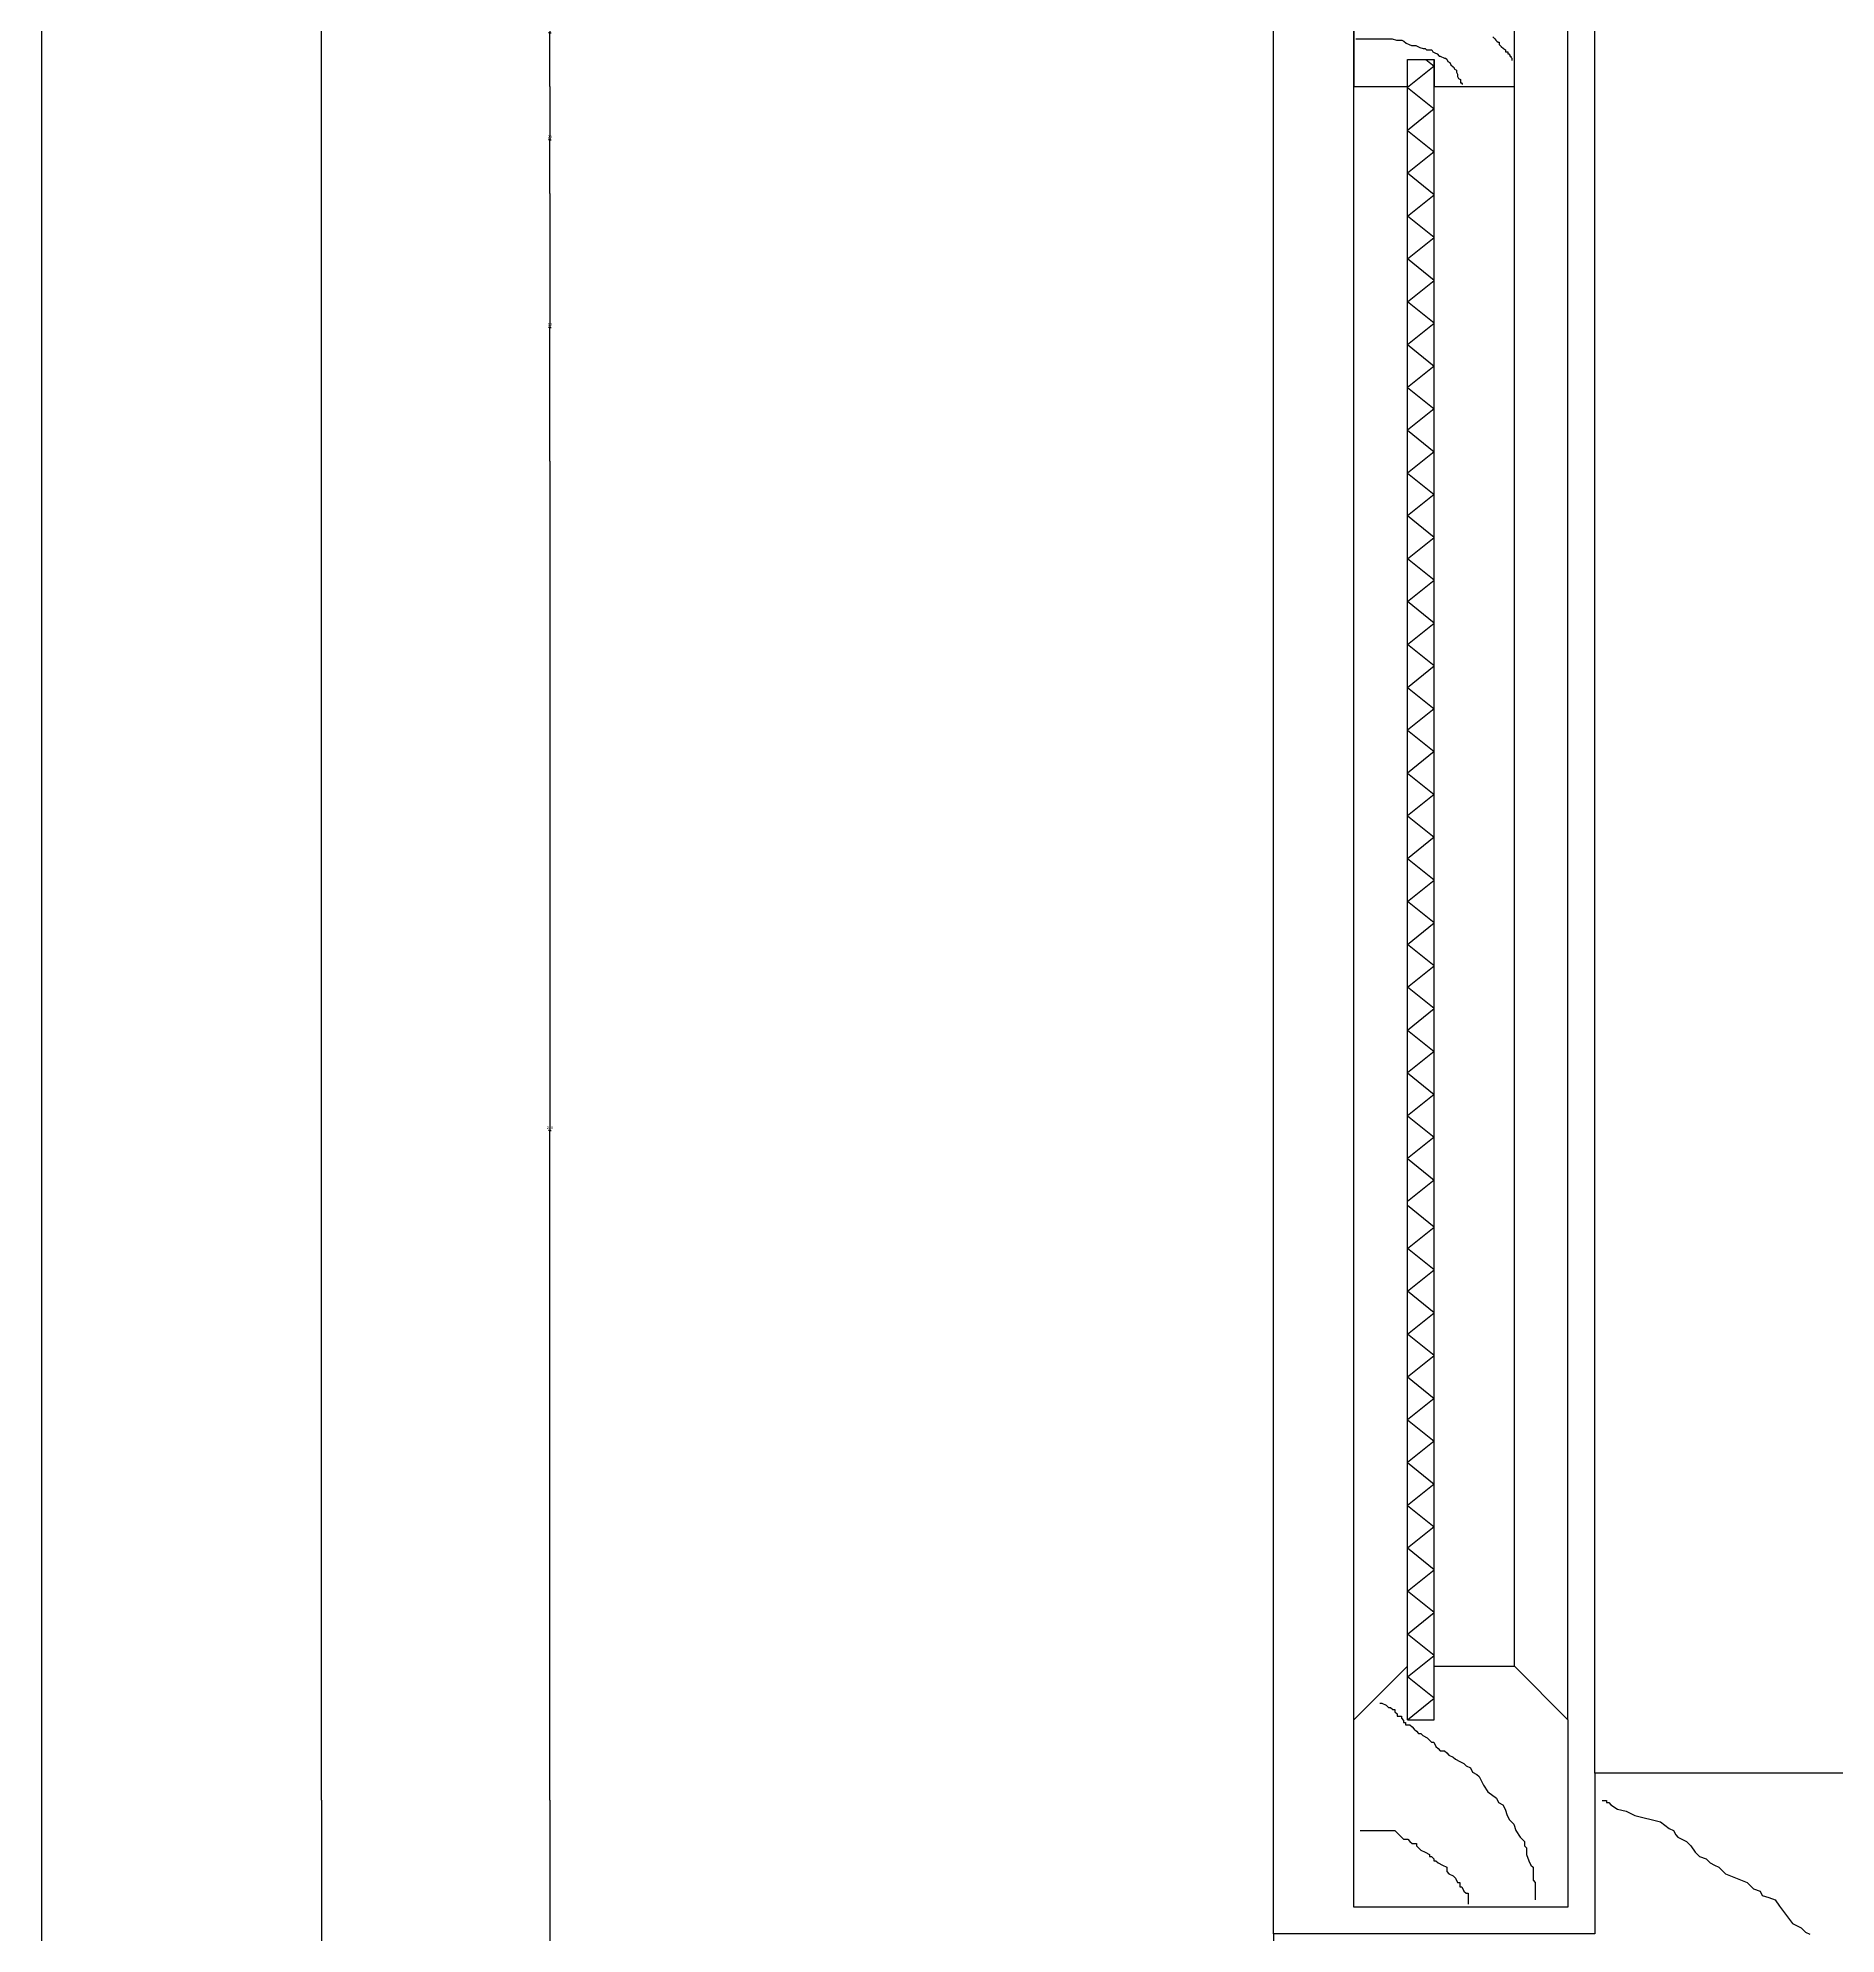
# Model space of a CAD drawing. Header units: metres. Extents: x 237 to 5358, y 156 to 7022.
# Drawn here: x 3638 to 4309, y 1367 to 2075 of the extents above; entities that cross this region are included whole.
import ezdxf

# ---------------------------------------------------------------- set-up
doc = ezdxf.new("R2010")
doc.units = ezdxf.units.M
for name, color, linetype in [('3', 3, 'Continuous'), ('4', 4, 'Continuous'), ('7', 7, 'Continuous'), ('BH', 3, 'Continuous'), ('DIM', 3, 'Continuous')]:
    doc.layers.add(name, color=color, linetype=linetype)
doc.dimstyles.get("Standard").update_dxf_attribs({"dimtxt": 2.5, "dimasz": 2.5, "dimexe": 1.25, "dimexo": 0.625, "dimtad": 1, "dimcen": 2.5, "dimazin": 3, "dimtfac": 1, "dimtmove": 0, "dimatfit": 3})

# ---------------------------------------------------------------- blocks, each defined once
blk = doc.blocks.new('BH2')
at = {"layer": 'BH'}
blk.add_lwpolyline([(0, 32), (5, 28), (0, 24), (5, 20), (0, 16), (5, 12), (0, 8), (5, 4), (0, 0)], dxfattribs=at)
blk = doc.blocks.new('*D1')
for p, q in [((3639.02, 6576.88), (3639.02, 3697.6)), ((3638.77, 3697.6), (3638.52, 3697.6)), ((3639.02, 818.32), (3639.02, 3697.6)), ((3639.02, 3697.6), (3639.02, 3697.6)), ((3639.27, 3697.6), (3639.52, 3697.6))]:
    blk.add_line(p, q)
at = {"layer": 'Defpoints'}
for p in [(3639.02, 6576.88), (3639.02, 3697.6), (3639.02, 818.32)]:
    blk.add_point(p, dxfattribs=at)
at = {"layer": 'DIM', "insert": (3639.02, 3698.725), "char_height": 1, "attachment_point": 5}
blk.add_mtext('2880', dxfattribs=at)
blk = doc.blocks.new('*D52')
for p, q in [((3743.42, 6056.88), (3743.42, 3736.88)), ((3743.16, 3736.88), (3742.91, 3736.88)), ((3743.41, 1416.88), (3743.41, 3736.88)), ((3743.42, 3736.88), (3743.41, 3736.88)), ((3743.67, 3736.88), (3743.92, 3736.88))]:
    blk.add_line(p, q)
at = {"layer": 'Defpoints'}
for p in [(3743.42, 6056.88), (3743.42, 3736.88), (3743.41, 1416.88)]:
    blk.add_point(p, dxfattribs=at)
at = {"layer": 'DIM', "insert": (3743.415, 3735.755), "char_height": 1, "attachment_point": 5}
blk.add_mtext('2320', dxfattribs=at)
blk = doc.blocks.new('*D53')
for p, q in [((3828.77, 1916.88), (3828.77, 1666.88)), ((3828.52, 1666.88), (3828.27, 1666.88)), ((3828.77, 1416.88), (3828.77, 1666.88)), ((3828.77, 1666.88), (3828.77, 1666.88)), ((3829.02, 1666.88), (3829.27, 1666.88))]:
    blk.add_line(p, q)
at = {"layer": 'Defpoints'}
for p in [(3828.77, 1916.88), (3828.77, 1666.88), (3828.77, 1416.88)]:
    blk.add_point(p, dxfattribs=at)
at = {"layer": 'DIM', "insert": (3828.77, 1668.005), "char_height": 1, "attachment_point": 5}
blk.add_mtext('250', dxfattribs=at)
blk = doc.blocks.new('*D55')
for p, q in [((3743.41, 1416.88), (3743.41, 1117.6)), ((3743.16, 1117.6), (3742.91, 1117.6)), ((3743.41, 818.32), (3743.41, 1117.6)), ((3743.41, 1117.6), (3743.41, 1117.6)), ((3743.66, 1117.6), (3743.91, 1117.6))]:
    blk.add_line(p, q)
at = {"layer": 'Defpoints'}
for p in [(3743.41, 1416.88), (3743.41, 1117.6), (3743.41, 818.32)]:
    blk.add_point(p, dxfattribs=at)
at = {"layer": 'DIM', "insert": (3743.41, 1118.725), "char_height": 1, "attachment_point": 5}
blk.add_mtext('300', dxfattribs=at)
blk = doc.blocks.new('*D56')
for p, q in [((3828.77, 1416.88), (3828.77, 1316.88)), ((3828.52, 1316.88), (3828.27, 1316.88)), ((3828.77, 1216.88), (3828.77, 1316.88)), ((3828.77, 1316.88), (3828.77, 1316.88)), ((3829.02, 1316.88), (3829.27, 1316.88))]:
    blk.add_line(p, q)
at = {"layer": 'Defpoints'}
for p in [(3828.77, 1416.88), (3828.77, 1316.88), (3828.77, 1216.88)]:
    blk.add_point(p, dxfattribs=at)
at = {"layer": 'DIM', "insert": (3828.77, 1318.005), "char_height": 1, "attachment_point": 5}
blk.add_mtext('100', dxfattribs=at)
blk = doc.blocks.new('*D58')
for p, q in [((3828.77, 2056.88), (3828.77, 2036.88)), ((3828.52, 2036.88), (3828.27, 2036.88)), ((3828.77, 2016.88), (3828.77, 2036.88)), ((3828.77, 2036.88), (3828.77, 2036.88)), ((3829.02, 2036.88), (3829.27, 2036.88))]:
    blk.add_line(p, q)
at = {"layer": 'Defpoints'}
for p in [(3828.77, 2056.88), (3828.77, 2036.88), (3828.77, 2016.88)]:
    blk.add_point(p, dxfattribs=at)
at = {"layer": 'DIM', "insert": (3828.77, 2038.005), "char_height": 1, "attachment_point": 5}
blk.add_mtext('20', dxfattribs=at)
blk = doc.blocks.new('*D59')
for p, q in [((3828.77, 2096.88), (3828.77, 2076.88)), ((3828.52, 2076.88), (3828.27, 2076.88)), ((3828.77, 2056.88), (3828.77, 2076.88)), ((3828.77, 2076.88), (3828.77, 2076.88)), ((3829.02, 2076.88), (3829.27, 2076.88))]:
    blk.add_line(p, q)
at = {"layer": 'Defpoints'}
for p in [(3828.77, 2096.88), (3828.77, 2076.88), (3828.77, 2056.88)]:
    blk.add_point(p, dxfattribs=at)
at = {"layer": 'DIM', "insert": (3828.77, 2078.005), "char_height": 1, "attachment_point": 5}
blk.add_mtext('20', dxfattribs=at)
blk = doc.blocks.new('*D60')
for p, q in [((3828.77, 2016.88), (3828.77, 1966.88)), ((3828.52, 1966.88), (3828.27, 1966.88)), ((3828.77, 1916.88), (3828.77, 1966.88)), ((3828.77, 1966.88), (3828.77, 1966.88)), ((3829.02, 1966.88), (3829.27, 1966.88))]:
    blk.add_line(p, q)
at = {"layer": 'Defpoints'}
for p in [(3828.77, 2016.88), (3828.77, 1966.88), (3828.77, 1916.88)]:
    blk.add_point(p, dxfattribs=at)
at = {"layer": 'DIM', "insert": (3828.77, 1968.005), "char_height": 1, "attachment_point": 5}
blk.add_mtext('50', dxfattribs=at)

msp = doc.modelspace()

# ---------------------------------------------------------------- linework, layer by layer
at = {"layer": '3'}
msp.add_line((4189.08, 1466.88), (4189.08, 4616.87), dxfattribs=at)
at = {"layer": '4'}
for p, q in [((4099.08, 1366.88), (4099.08, 4716.87)), ((4129.08, 1446.88), (4129.08, 4636.87)), ((4209.08, 1446.88), (4209.08, 4636.87))]:
    msp.add_line(p, q, dxfattribs=at)
for points in [[(4189.08, 2096.88), (4159.08, 2096.88), (4159.08, 2086.88), (4149.08, 2086.88), (4149.08, 2096.88), (4129.08, 2096.88), (4129.08, 2056.88), (4149.08, 2056.88), (4149.08, 2066.88), (4159.08, 2066.88), (4159.08, 2056.88), (4189.08, 2056.88)], [(4219.08, 1426.88), (4219.08, 1366.88), (4099.08, 1366.88), (4099.08, 1226.88), (4319.08, 1226.88), (4319.08, 1426.88), (4289.08, 1426.88)]]:
    msp.add_lwpolyline(points, close=True, dxfattribs=at)
msp.add_lwpolyline([(4159.08, 1466.88), (4189.08, 1466.88), (4209.08, 1446.88), (4209.08, 1376.88), (4129.08, 1376.88), (4129.08, 1446.88), (4149.08, 1466.88)], dxfattribs=at)
at = {"layer": '7'}
for p, q in [((4219.08, 1426.88), (4219.08, 4656.87)), ((4149.08, 1446.88), (4149.08, 2066.88)), ((4159.08, 1446.88), (4159.08, 2066.88)), ((4149.08, 1446.88), (4159.08, 1446.88))]:
    msp.add_line(p, q, dxfattribs=at)
at = {"layer": 'BH'}
for p, q in [((4180.96, 2075.37), (4181.76, 2074.57)), ((4129.8, 2074.57), (4143.39, 2074.57)), ((4143.39, 2074.57), (4144.99, 2074.17)), ((4144.99, 2074.17), (4146.99, 2074.17)), ((4146.99, 2074.17), (4147.79, 2073.77)), ((4147.79, 2073.77), (4148.59, 2072.97)), ((4148.59, 2072.97), (4149.78, 2072.57)), ((4149.78, 2072.57), (4150.58, 2072.17)), ((4150.58, 2072.17), (4152.18, 2072.17)), ((4152.18, 2072.17), (4152.98, 2071.78)), ((4152.98, 2071.78), (4153.78, 2071.38)), ((4153.78, 2071.38), (4154.98, 2070.98)), ((4154.98, 2070.98), (4155.78, 2070.98)), ((4155.78, 2070.98), (4156.18, 2070.58)), ((4156.18, 2070.58), (4158.18, 2070.58)), ((4158.18, 2070.58), (4158.58, 2069.78)), ((4158.58, 2069.78), (4159.38, 2069.38)), ((4159.38, 2069.38), (4160.18, 2068.98)), ((4160.18, 2068.98), (4160.98, 2068.18)), ((4160.98, 2068.18), (4161.38, 2068.18)), ((4161.38, 2068.18), (4162.97, 2067.38)), ((4181.76, 2074.57), (4182.16, 2074.17)), ((4182.16, 2074.17), (4182.56, 2073.77)), ((4182.56, 2073.77), (4182.96, 2073.37)), ((4182.96, 2073.37), (4183.36, 2073.37)), ((4183.36, 2073.37), (4183.36, 2072.57)), ((4183.36, 2072.57), (4184.16, 2071.78)), ((4184.16, 2071.78), (4184.96, 2070.98)), ((4184.96, 2070.98), (4185.75, 2070.58)), ((4185.75, 2070.58), (4185.75, 2069.78)), ((4185.75, 2069.78), (4186.55, 2069.78)), ((4186.55, 2069.78), (4186.55, 2068.98)), ((4186.55, 2068.98), (4186.95, 2068.98)), ((4186.95, 2068.98), (4187.35, 2068.58)), ((4187.35, 2068.58), (4187.35, 2068.18)), ((4187.35, 2068.18), (4187.75, 2068.18)), ((4187.75, 2068.18), (4187.75, 2067.78)), ((4162.97, 2067.38), (4163.37, 2067.38)), ((4163.37, 2067.38), (4163.77, 2066.98)), ((4163.77, 2066.98), (4164.17, 2066.18)), ((4164.17, 2066.18), (4164.97, 2065.78)), ((4164.97, 2065.78), (4165.37, 2064.98)), ((4165.37, 2064.98), (4166.17, 2064.19)), ((4166.17, 2064.19), (4166.57, 2063.79)), ((4166.57, 2063.79), (4166.57, 2063.39)), ((4166.57, 2063.39), (4167.37, 2062.99)), ((4167.37, 2062.99), (4167.37, 2062.19)), ((4167.37, 2062.19), (4167.77, 2061.39)), ((4167.77, 2061.39), (4167.77, 2060.59)), ((4187.75, 2067.78), (4188.15, 2067.38)), ((4188.15, 2067.38), (4188.15, 2066.58)), ((4167.77, 2060.59), (4168.17, 2059.79)), ((4168.17, 2059.79), (4168.97, 2059.39)), ((4168.97, 2059.39), (4168.97, 2058.19)), ((4168.97, 2058.19), (4169.37, 2058.19)), ((4169.37, 2058.19), (4169.37, 2057.8)), ((4169.37, 2057.8), (4169.77, 2057.8)), ((4138.75, 1453.05), (4139.56, 1453.05)), ((4139.56, 1453.05), (4141.17, 1452.25)), ((4141.17, 1452.25), (4141.98, 1451.44)), ((4141.98, 1451.44), (4142.79, 1451.44)), ((4142.79, 1451.44), (4143.6, 1450.63)), ((4143.6, 1450.63), (4144.4, 1450.63)), ((4144.4, 1450.63), (4144.4, 1449.83)), ((4144.4, 1449.83), (4145.21, 1449.02)), ((4145.21, 1449.02), (4145.21, 1448.21)), ((4145.21, 1448.21), (4146.83, 1448.21)), ((4146.83, 1448.21), (4146.83, 1447.41)), ((4146.83, 1447.41), (4147.63, 1446.6)), ((4147.63, 1446.6), (4147.63, 1445.79)), ((4147.63, 1445.79), (4148.44, 1445.79)), ((4148.44, 1445.79), (4148.44, 1444.99)), ((4148.44, 1444.99), (4150.05, 1444.99)), ((4150.05, 1444.99), (4150.86, 1444.18)), ((4150.86, 1444.18), (4151.67, 1443.37)), ((4151.67, 1443.37), (4152.48, 1442.57)), ((4152.48, 1442.57), (4153.28, 1441.76)), ((4153.28, 1441.76), (4154.09, 1441.76)), ((4154.09, 1441.76), (4154.9, 1440.95)), ((4154.9, 1440.95), (4156.51, 1440.15)), ((4156.51, 1440.15), (4158.13, 1438.53)), ((4158.13, 1438.53), (4158.93, 1438.53)), ((4158.93, 1438.53), (4159.74, 1436.92)), ((4159.74, 1436.92), (4160.55, 1436.11)), ((4160.55, 1436.11), (4161.35, 1435.3)), ((4161.35, 1435.3), (4162.97, 1435.3)), ((4162.97, 1435.3), (4163.78, 1434.5)), ((4163.78, 1434.5), (4164.58, 1433.69)), ((4164.58, 1433.69), (4166.2, 1432.88)), ((4166.2, 1432.88), (4167, 1432.08)), ((4167, 1432.08), (4168.62, 1431.27)), ((4168.62, 1431.27), (4170.23, 1430.46)), ((4170.23, 1430.46), (4171.04, 1429.66)), ((4171.04, 1429.66), (4172.66, 1428.85)), ((4172.66, 1428.85), (4173.46, 1427.24)), ((4173.46, 1427.24), (4175.08, 1426.43)), ((4175.08, 1426.43), (4175.88, 1425.62)), ((4175.88, 1425.62), (4177.5, 1422.4)), ((4177.5, 1422.4), (4179.11, 1419.98)), ((4179.11, 1419.98), (4182.34, 1417.56)), ((4182.34, 1417.56), (4183.15, 1415.94)), ((4221.89, 1416.75), (4223.51, 1416.75)), ((4223.51, 1416.75), (4223.51, 1415.94)), ((4183.15, 1415.94), (4184.76, 1415.14)), ((4184.76, 1415.14), (4185.57, 1413.52)), ((4185.57, 1413.52), (4186.38, 1411.1)), ((4186.38, 1411.1), (4187.18, 1409.49)), ((4187.18, 1409.49), (4188.8, 1407.88)), ((4223.51, 1415.94), (4224.31, 1415.94)), ((4224.31, 1415.94), (4225.12, 1415.14)), ((4225.12, 1415.14), (4227.54, 1413.52)), ((4227.54, 1413.52), (4230.77, 1412.72)), ((4230.77, 1412.72), (4234, 1411.1)), ((4234, 1411.1), (4243.69, 1408.68)), ((4131.49, 1405.46), (4144.4, 1405.46)), ((4144.4, 1405.46), (4145.21, 1404.65)), ((4145.21, 1404.65), (4146.02, 1403.84)), ((4146.02, 1403.84), (4147.63, 1402.23)), ((4147.63, 1402.23), (4149.25, 1402.23)), ((4149.25, 1402.23), (4150.05, 1401.42)), ((4188.8, 1407.88), (4189.61, 1405.46)), ((4189.61, 1405.46), (4191.22, 1403.04)), ((4191.22, 1403.04), (4192.83, 1401.42)), ((4243.69, 1408.68), (4246.92, 1406.26)), ((4246.92, 1406.26), (4248.53, 1405.46)), ((4248.53, 1405.46), (4249.34, 1403.84)), ((4249.34, 1403.84), (4250.14, 1403.04)), ((4250.14, 1403.04), (4253.37, 1401.42)), ((4150.05, 1401.42), (4150.86, 1400.62)), ((4150.86, 1400.62), (4152.48, 1400.62)), ((4152.48, 1400.62), (4152.48, 1399.81)), ((4152.48, 1399.81), (4153.28, 1399)), ((4153.28, 1399), (4154.09, 1398.2)), ((4154.09, 1398.2), (4155.7, 1397.39)), ((4155.7, 1397.39), (4157.32, 1396.58)), ((4157.32, 1396.58), (4157.32, 1395.78)), ((4157.32, 1395.78), (4158.13, 1395.78)), ((4158.13, 1395.78), (4158.93, 1394.97)), ((4192.83, 1401.42), (4192.83, 1399.81)), ((4192.83, 1399.81), (4193.64, 1399)), ((4193.64, 1399), (4193.64, 1396.58)), ((4193.64, 1396.58), (4194.45, 1394.16)), ((4253.37, 1401.42), (4254.99, 1399.81)), ((4254.99, 1399.81), (4256.6, 1397.39)), ((4256.6, 1397.39), (4258.22, 1395.78)), ((4258.22, 1395.78), (4260.64, 1394.97)), ((4158.93, 1394.97), (4158.93, 1394.16)), ((4158.93, 1394.16), (4159.74, 1394.16)), ((4159.74, 1394.16), (4160.55, 1393.36)), ((4160.55, 1393.36), (4162.16, 1392.55)), ((4162.16, 1392.55), (4163.78, 1391.74)), ((4163.78, 1391.74), (4163.78, 1390.13)), ((4163.78, 1390.13), (4164.58, 1389.32)), ((4164.58, 1389.32), (4166.2, 1388.52)), ((4166.2, 1388.52), (4167, 1387.71)), ((4194.45, 1394.16), (4195.26, 1392.55)), ((4195.26, 1392.55), (4196.06, 1391.74)), ((4196.06, 1391.74), (4196.06, 1386.9)), ((4260.64, 1394.97), (4261.45, 1394.16)), ((4261.45, 1394.16), (4262.25, 1393.36)), ((4262.25, 1393.36), (4263.87, 1392.55)), ((4263.87, 1392.55), (4265.48, 1391.74)), ((4265.48, 1391.74), (4267.9, 1389.32)), ((4267.9, 1389.32), (4275.97, 1386.1)), ((4167, 1387.71), (4167.81, 1386.1)), ((4167.81, 1386.1), (4168.62, 1386.1)), ((4168.62, 1386.1), (4168.62, 1384.48)), ((4168.62, 1384.48), (4169.43, 1384.48)), ((4169.43, 1384.48), (4170.23, 1382.87)), ((4170.23, 1382.87), (4171.04, 1382.06)), ((4171.04, 1382.06), (4171.85, 1382.06)), ((4171.85, 1382.06), (4171.85, 1378.03)), ((4196.06, 1386.9), (4196.87, 1386.1)), ((4196.87, 1386.1), (4196.87, 1379.64)), ((4275.97, 1386.1), (4278.4, 1383.68)), ((4278.4, 1383.68), (4280.82, 1382.87)), ((4280.82, 1382.87), (4281.63, 1381.26)), ((4281.63, 1381.26), (4284.05, 1380.45)), ((4284.05, 1380.45), (4286.47, 1379.64)), ((4286.47, 1379.64), (4288.08, 1377.22)), ((4288.08, 1377.22), (4292.93, 1370.77)), ((4292.93, 1370.77), (4296.15, 1369.16)), ((4296.15, 1369.16), (4297.77, 1367.54)), ((4297.77, 1367.54), (4299.38, 1366.74))]:
    msp.add_line(p, q, dxfattribs=at)
msp.add_lwpolyline([(4156.02, 2066.88), (4159.08, 2064.43), (4149.08, 2056.43), (4159.08, 2048.43), (4149.08, 2040.43), (4159.08, 2032.43), (4149.08, 2024.43)], dxfattribs=at)

# ---------------------------------------------------------------- block references
at = {"layer": '3', "xscale": -2, "yscale": 2, "zscale": 2, "rotation": 180}
for p in [(4149.08, 2024.43), (4149.08, 1896.43), (4149.08, 1768.43), (4149.08, 1638.88), (4149.08, 1510.88)]:
    msp.add_blockref('BH2', p, dxfattribs=at)
at = {"layer": '3', "xscale": 2, "yscale": 2, "zscale": 2}
for p in [(4149.08, 1896.43), (4149.08, 1768.43), (4149.08, 1640.43), (4149.08, 1510.88)]:
    msp.add_blockref('BH2', p, dxfattribs=at)

# ---------------------------------------------------------------- dimensions: what is measured, and where the dimension line sits
at = {"layer": 'DIM'}
for base, p1, p2, text, picture, middle in [((3639.02, 3697.6), (3639.02, 6576.88), (3639.02, 818.32), '2880', '*D1', (3639.02, 3698.725)), ((3743.42, 3736.88), (3743.42, 6056.88), (3743.41, 1416.88), '2320', '*D52', (3743.415, 3735.755)), ((3828.77, 2076.88), (3828.77, 2096.88), (3828.77, 2056.88), '20', '*D59', (3828.77, 2078.005)), ((3828.77, 2036.88), (3828.77, 2056.88), (3828.77, 2016.88), '20', '*D58', (3828.77, 2038.005)), ((3828.77, 1966.88), (3828.77, 2016.88), (3828.77, 1916.88), '50', '*D60', (3828.77, 1968.005)), ((3828.77, 1666.88), (3828.77, 1916.88), (3828.77, 1416.88), '250', '*D53', (3828.77, 1668.005)), ((3743.41, 1117.6), (3743.41, 1416.88), (3743.41, 818.32), '300', '*D55', (3743.41, 1118.725)), ((3828.77, 1316.88), (3828.77, 1416.88), (3828.77, 1216.88), '100', '*D56', (3828.77, 1318.005))]:
    dim = msp.add_linear_dim(base=base, p1=p1, p2=p2, text=text, dimstyle='Standard', dxfattribs=at)
    dim.commit()
    dim.dimension.update_dxf_attribs({"geometry": picture, "text_midpoint": middle})

doc.saveas('drawing.dxf')
